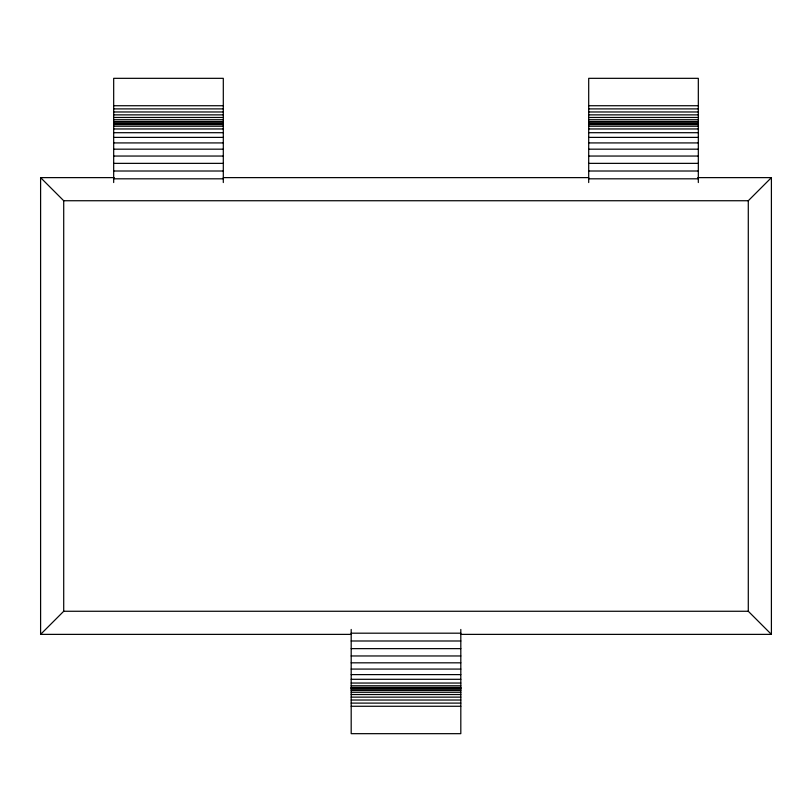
<?xml version="1.0" encoding="UTF-8"?>
<svg xmlns="http://www.w3.org/2000/svg" width="812" height="812" viewBox="0 0 812 812"><rect width="100%" height="100%" fill="white"/><g stroke="black" fill="none" stroke-linecap="round" stroke-linejoin="round"><path stroke-width="1.22" d="M40.6 634.375L63.712 611.263L63.712 200.737L40.6 177.625L40.6 634.375L351.444 634.375M460.556 634.375L771.4 634.375L748.288 611.263L748.288 200.737L771.4 177.625L697.812 177.625M113.68 105.733L223.3 105.733M588.7 105.733L698.32 105.733M113.68 108.899L223.3 108.899M588.7 108.899L698.32 108.899M113.68 111.975L223.3 111.975M588.7 111.975L698.32 111.975M113.68 114.868L223.3 114.868M588.7 114.868L698.32 114.868M113.68 117.476L223.3 117.476M588.7 117.476L698.32 117.476M113.68 119.729L223.3 119.729M588.7 119.729L698.32 119.729M113.68 121.556L223.3 121.556M588.7 121.556L698.32 121.556M113.68 122.896L223.3 122.896M588.7 122.896L698.32 122.896M113.68 123.718L223.3 123.718M588.7 123.718L698.32 123.718M113.68 124.003L223.3 124.003M588.7 124.003L698.32 124.003M113.68 124.561L223.3 124.561M588.7 124.561L698.32 124.561M113.68 126.225L223.3 126.225M588.7 126.225L698.32 126.225M113.68 128.956L223.3 128.956M588.7 128.956L698.32 128.956M113.68 132.701L223.3 132.701M588.7 132.701L698.32 132.701M113.68 137.39L223.3 137.39M588.7 137.39L698.32 137.39M113.68 142.922L223.3 142.922M588.7 142.922L698.32 142.922M113.68 149.175L223.3 149.175M588.7 149.175L698.32 149.175M113.68 156.046L223.3 156.046M588.7 156.046L698.32 156.046M113.68 163.364L223.3 163.364M588.7 163.364L698.32 163.364M113.68 171.007L223.3 171.007M588.7 171.007L698.32 171.007M40.6 177.625L114.187 177.625M223.3 177.625L588.7 177.625M113.68 178.813L223.3 178.813M588.7 178.813L698.32 178.813M63.712 200.737L748.288 200.737M63.712 611.263L748.288 611.263M351.19 633.187L460.81 633.187M351.19 640.993L460.81 640.993M351.19 648.636L460.81 648.636M351.19 655.964L460.81 655.964M351.19 662.825L460.81 662.825M351.19 669.078L460.81 669.078M351.19 674.61L460.81 674.61M351.19 679.299L460.81 679.299M351.19 683.044L460.81 683.044M351.19 685.775L460.81 685.775M351.19 687.439L460.81 687.439M351.19 687.997L460.81 687.997M351.19 688.282L460.81 688.282M351.19 689.104L460.81 689.104M351.19 690.444L460.81 690.444M351.19 692.271L460.81 692.271M351.19 694.524L460.81 694.524M351.19 697.132L460.81 697.132M351.19 700.025L460.81 700.025M351.19 703.101L460.81 703.101M351.19 706.267L460.81 706.267M771.4 177.625L771.4 634.375M698.32 182.548L698.32 78.328L588.7 78.328L588.7 182.548M460.81 629.452L460.81 733.672L351.19 733.672L351.19 629.452M223.3 182.548L223.3 78.328L113.68 78.328L113.68 182.548"/></g></svg>
